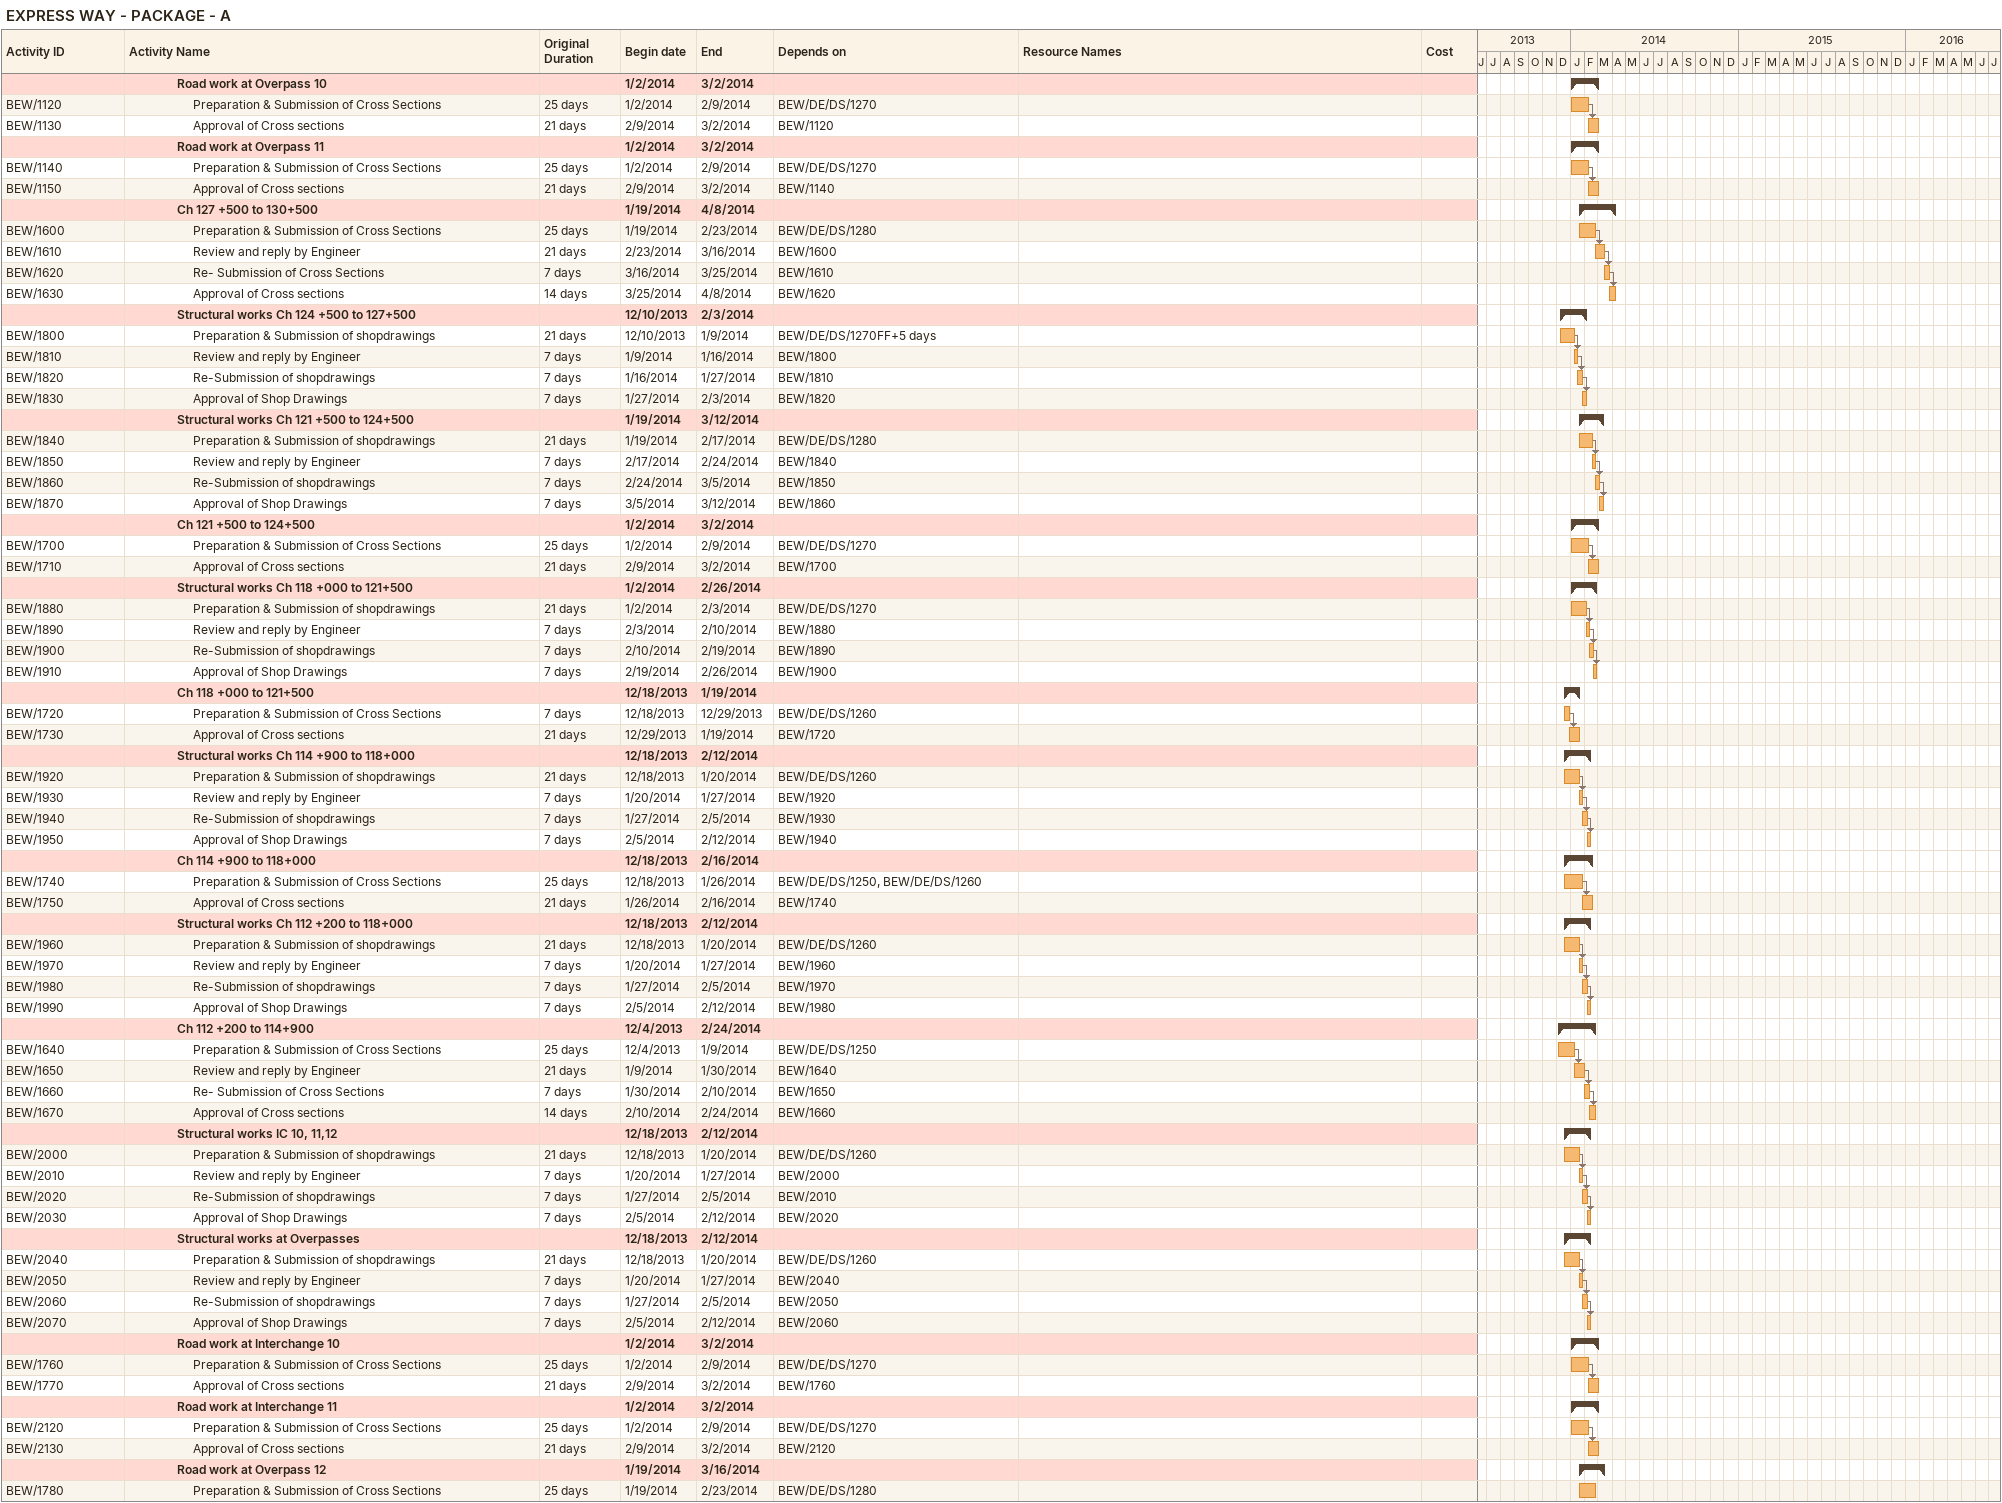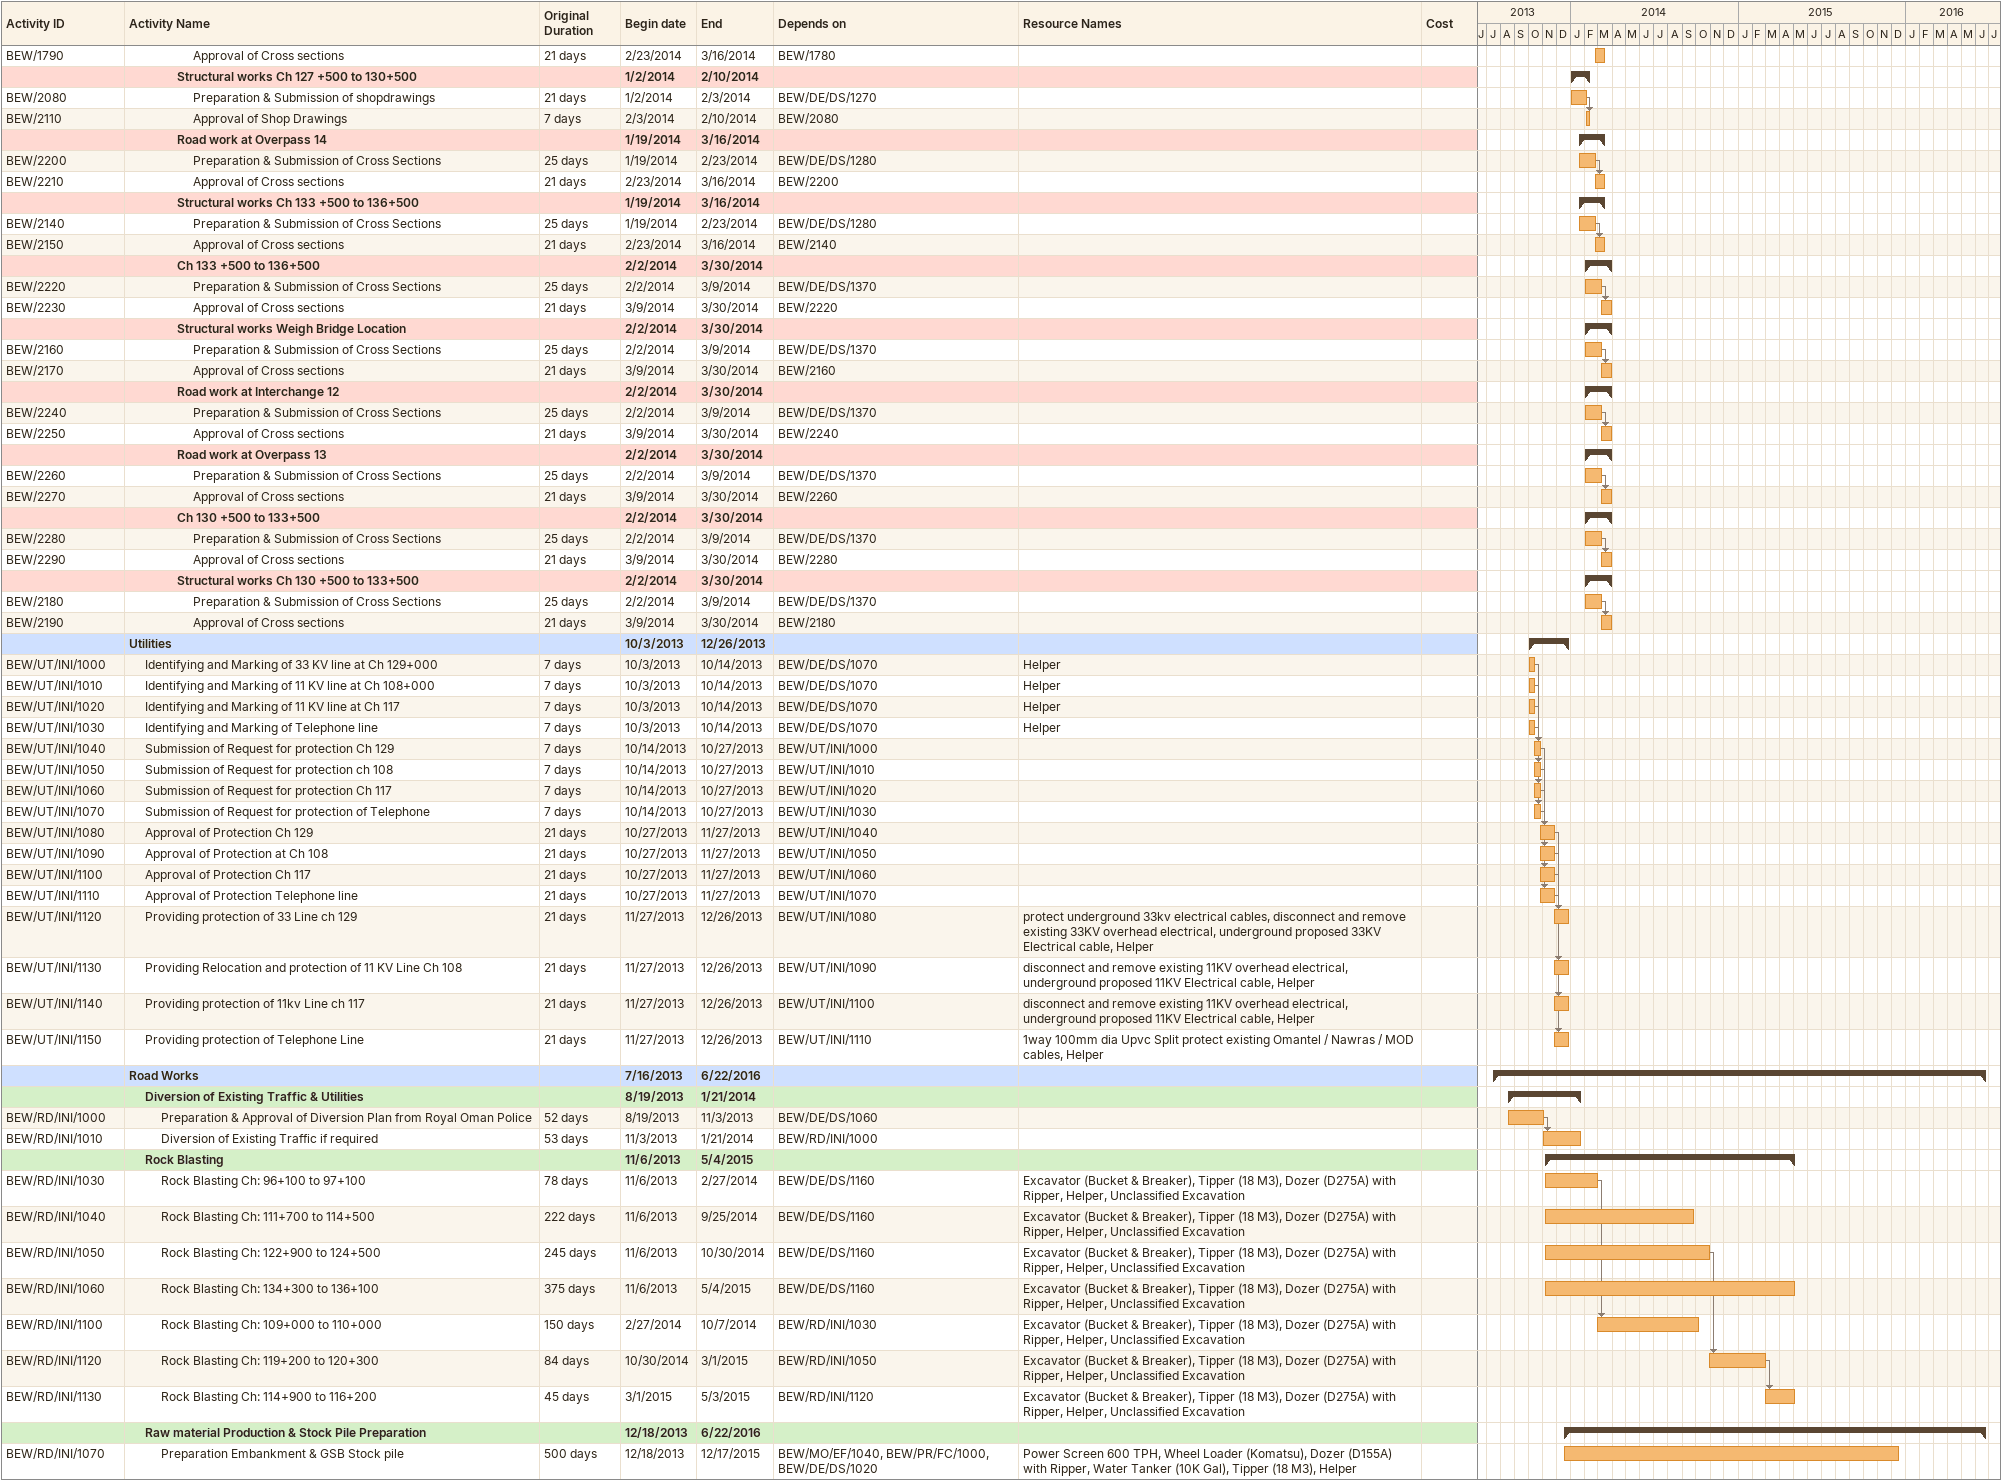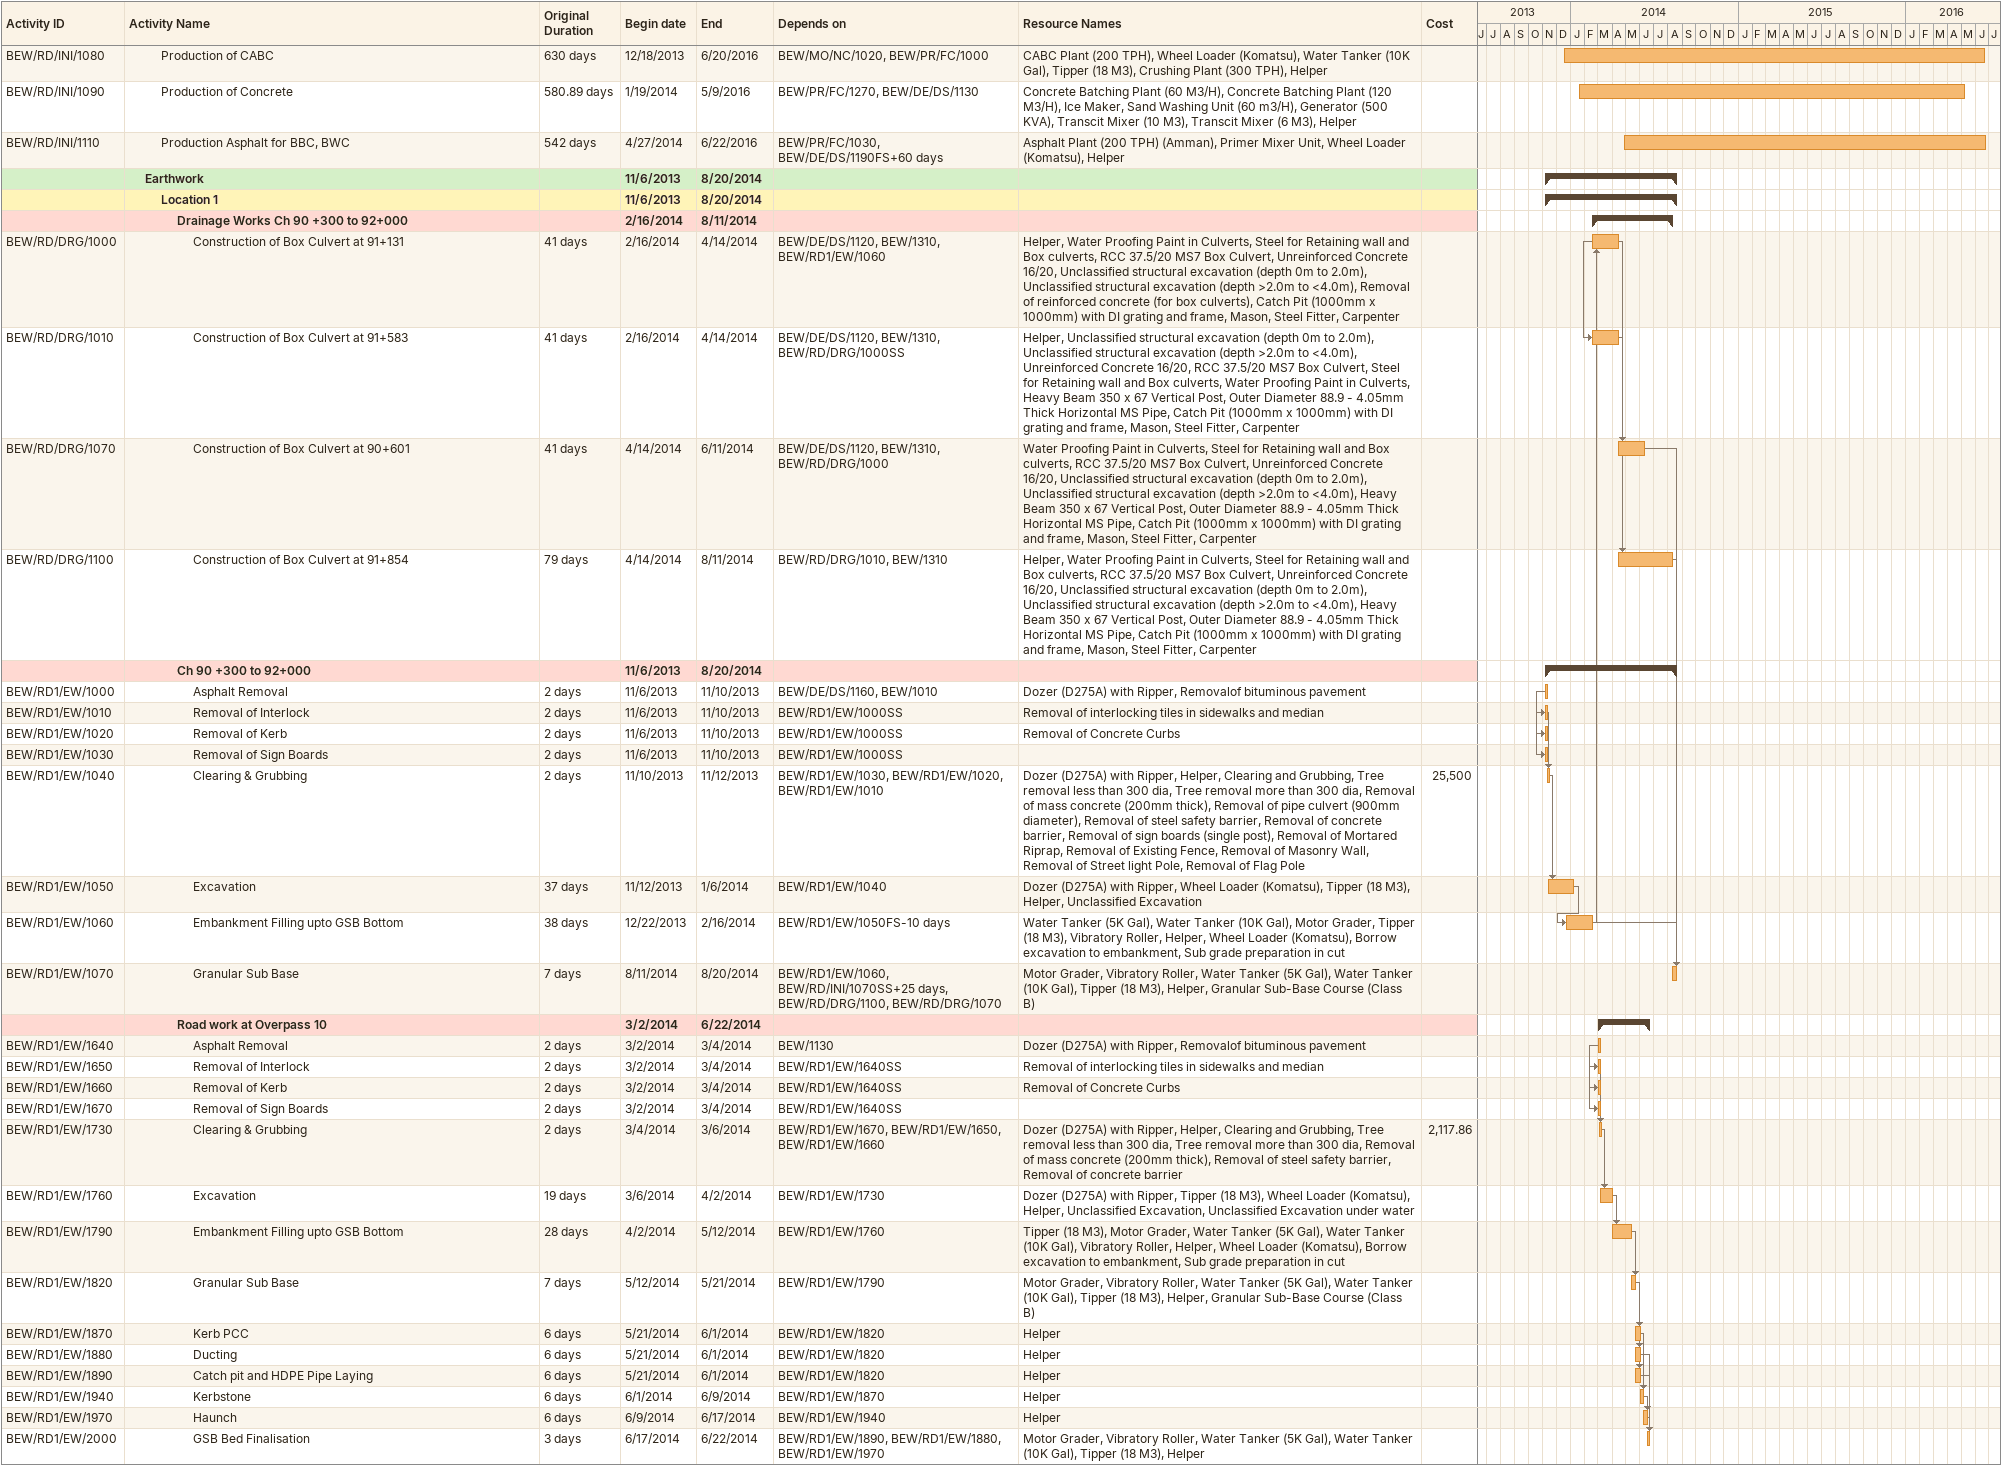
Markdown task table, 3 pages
EXPRESS WAY - PACKAGE - A

| ID | Level | Task | Original duration | Start | Finish | Predecessors | Resources | Cost |
|---|---|---|---|---|---|---|---|---|
|  | 4 | **Road work at Overpass 10** |  | 2014-01-02 | 2014-03-02 |  |  |  |
| BEW/1120 | 5 | Preparation & Submission of Cross Sections | 25d | 2014-01-02 | 2014-02-09 | BEW/DE/DS/1270 |  |  |
| BEW/1130 | 5 | Approval of Cross sections | 21d | 2014-02-09 | 2014-03-02 | BEW/1120 |  |  |
|  | 4 | **Road work at Overpass 11** |  | 2014-01-02 | 2014-03-02 |  |  |  |
| BEW/1140 | 5 | Preparation & Submission of Cross Sections | 25d | 2014-01-02 | 2014-02-09 | BEW/DE/DS/1270 |  |  |
| BEW/1150 | 5 | Approval of Cross sections | 21d | 2014-02-09 | 2014-03-02 | BEW/1140 |  |  |
|  | 4 | **Ch 127 +500 to 130+500** |  | 2014-01-19 | 2014-04-08 |  |  |  |
| BEW/1600 | 5 | Preparation & Submission of Cross Sections | 25d | 2014-01-19 | 2014-02-23 | BEW/DE/DS/1280 |  |  |
| BEW/1610 | 5 | Review and reply by Engineer | 21d | 2014-02-23 | 2014-03-16 | BEW/1600 |  |  |
| BEW/1620 | 5 | Re- Submission of Cross Sections | 7d | 2014-03-16 | 2014-03-25 | BEW/1610 |  |  |
| BEW/1630 | 5 | Approval of Cross sections | 14d | 2014-03-25 | 2014-04-08 | BEW/1620 |  |  |
|  | 4 | **Structural works Ch 124 +500 to 127+500** |  | 2013-12-10 | 2014-02-03 |  |  |  |
| BEW/1800 | 5 | Preparation & Submission of shopdrawings | 21d | 2013-12-10 | 2014-01-09 | BEW/DE/DS/1270FF+5d |  |  |
| BEW/1810 | 5 | Review and reply by Engineer | 7d | 2014-01-09 | 2014-01-16 | BEW/1800 |  |  |
| BEW/1820 | 5 | Re-Submission of shopdrawings | 7d | 2014-01-16 | 2014-01-27 | BEW/1810 |  |  |
| BEW/1830 | 5 | Approval of Shop Drawings | 7d | 2014-01-27 | 2014-02-03 | BEW/1820 |  |  |
|  | 4 | **Structural works Ch 121 +500 to 124+500** |  | 2014-01-19 | 2014-03-12 |  |  |  |
| BEW/1840 | 5 | Preparation & Submission of shopdrawings | 21d | 2014-01-19 | 2014-02-17 | BEW/DE/DS/1280 |  |  |
| BEW/1850 | 5 | Review and reply by Engineer | 7d | 2014-02-17 | 2014-02-24 | BEW/1840 |  |  |
| BEW/1860 | 5 | Re-Submission of shopdrawings | 7d | 2014-02-24 | 2014-03-05 | BEW/1850 |  |  |
| BEW/1870 | 5 | Approval of Shop Drawings | 7d | 2014-03-05 | 2014-03-12 | BEW/1860 |  |  |
|  | 4 | **Ch 121 +500 to 124+500** |  | 2014-01-02 | 2014-03-02 |  |  |  |
| BEW/1700 | 5 | Preparation & Submission of Cross Sections | 25d | 2014-01-02 | 2014-02-09 | BEW/DE/DS/1270 |  |  |
| BEW/1710 | 5 | Approval of Cross sections | 21d | 2014-02-09 | 2014-03-02 | BEW/1700 |  |  |
|  | 4 | **Structural works Ch 118 +000 to 121+500** |  | 2014-01-02 | 2014-02-26 |  |  |  |
| BEW/1880 | 5 | Preparation & Submission of shopdrawings | 21d | 2014-01-02 | 2014-02-03 | BEW/DE/DS/1270 |  |  |
| BEW/1890 | 5 | Review and reply by Engineer | 7d | 2014-02-03 | 2014-02-10 | BEW/1880 |  |  |
| BEW/1900 | 5 | Re-Submission of shopdrawings | 7d | 2014-02-10 | 2014-02-19 | BEW/1890 |  |  |
| BEW/1910 | 5 | Approval of Shop Drawings | 7d | 2014-02-19 | 2014-02-26 | BEW/1900 |  |  |
|  | 4 | **Ch 118 +000 to 121+500** |  | 2013-12-18 | 2014-01-19 |  |  |  |
| BEW/1720 | 5 | Preparation & Submission of Cross Sections | 7d | 2013-12-18 | 2013-12-29 | BEW/DE/DS/1260 |  |  |
| BEW/1730 | 5 | Approval of Cross sections | 21d | 2013-12-29 | 2014-01-19 | BEW/1720 |  |  |
|  | 4 | **Structural works Ch 114 +900 to 118+000** |  | 2013-12-18 | 2014-02-12 |  |  |  |
| BEW/1920 | 5 | Preparation & Submission of shopdrawings | 21d | 2013-12-18 | 2014-01-20 | BEW/DE/DS/1260 |  |  |
| BEW/1930 | 5 | Review and reply by Engineer | 7d | 2014-01-20 | 2014-01-27 | BEW/1920 |  |  |
| BEW/1940 | 5 | Re-Submission of shopdrawings | 7d | 2014-01-27 | 2014-02-05 | BEW/1930 |  |  |
| BEW/1950 | 5 | Approval of Shop Drawings | 7d | 2014-02-05 | 2014-02-12 | BEW/1940 |  |  |
|  | 4 | **Ch 114 +900 to 118+000** |  | 2013-12-18 | 2014-02-16 |  |  |  |
| BEW/1740 | 5 | Preparation & Submission of Cross Sections | 25d | 2013-12-18 | 2014-01-26 | BEW/DE/DS/1250, BEW/DE/DS/1260 |  |  |
| BEW/1750 | 5 | Approval of Cross sections | 21d | 2014-01-26 | 2014-02-16 | BEW/1740 |  |  |
|  | 4 | **Structural works Ch 112 +200 to 118+000** |  | 2013-12-18 | 2014-02-12 |  |  |  |
| BEW/1960 | 5 | Preparation & Submission of shopdrawings | 21d | 2013-12-18 | 2014-01-20 | BEW/DE/DS/1260 |  |  |
| BEW/1970 | 5 | Review and reply by Engineer | 7d | 2014-01-20 | 2014-01-27 | BEW/1960 |  |  |
| BEW/1980 | 5 | Re-Submission of shopdrawings | 7d | 2014-01-27 | 2014-02-05 | BEW/1970 |  |  |
| BEW/1990 | 5 | Approval of Shop Drawings | 7d | 2014-02-05 | 2014-02-12 | BEW/1980 |  |  |
|  | 4 | **Ch 112 +200 to 114+900** |  | 2013-12-04 | 2014-02-24 |  |  |  |
| BEW/1640 | 5 | Preparation & Submission of Cross Sections | 25d | 2013-12-04 | 2014-01-09 | BEW/DE/DS/1250 |  |  |
| BEW/1650 | 5 | Review and reply by Engineer | 21d | 2014-01-09 | 2014-01-30 | BEW/1640 |  |  |
| BEW/1660 | 5 | Re- Submission of Cross Sections | 7d | 2014-01-30 | 2014-02-10 | BEW/1650 |  |  |
| BEW/1670 | 5 | Approval of Cross sections | 14d | 2014-02-10 | 2014-02-24 | BEW/1660 |  |  |
|  | 4 | **Structural works IC 10, 11,12** |  | 2013-12-18 | 2014-02-12 |  |  |  |
| BEW/2000 | 5 | Preparation & Submission of shopdrawings | 21d | 2013-12-18 | 2014-01-20 | BEW/DE/DS/1260 |  |  |
| BEW/2010 | 5 | Review and reply by Engineer | 7d | 2014-01-20 | 2014-01-27 | BEW/2000 |  |  |
| BEW/2020 | 5 | Re-Submission of shopdrawings | 7d | 2014-01-27 | 2014-02-05 | BEW/2010 |  |  |
| BEW/2030 | 5 | Approval of Shop Drawings | 7d | 2014-02-05 | 2014-02-12 | BEW/2020 |  |  |
|  | 4 | **Structural works at Overpasses** |  | 2013-12-18 | 2014-02-12 |  |  |  |
| BEW/2040 | 5 | Preparation & Submission of shopdrawings | 21d | 2013-12-18 | 2014-01-20 | BEW/DE/DS/1260 |  |  |
| BEW/2050 | 5 | Review and reply by Engineer | 7d | 2014-01-20 | 2014-01-27 | BEW/2040 |  |  |
| BEW/2060 | 5 | Re-Submission of shopdrawings | 7d | 2014-01-27 | 2014-02-05 | BEW/2050 |  |  |
| BEW/2070 | 5 | Approval of Shop Drawings | 7d | 2014-02-05 | 2014-02-12 | BEW/2060 |  |  |
|  | 4 | **Road work at Interchange 10** |  | 2014-01-02 | 2014-03-02 |  |  |  |
| BEW/1760 | 5 | Preparation & Submission of Cross Sections | 25d | 2014-01-02 | 2014-02-09 | BEW/DE/DS/1270 |  |  |
| BEW/1770 | 5 | Approval of Cross sections | 21d | 2014-02-09 | 2014-03-02 | BEW/1760 |  |  |
|  | 4 | **Road work at Interchange 11** |  | 2014-01-02 | 2014-03-02 |  |  |  |
| BEW/2120 | 5 | Preparation & Submission of Cross Sections | 25d | 2014-01-02 | 2014-02-09 | BEW/DE/DS/1270 |  |  |
| BEW/2130 | 5 | Approval of Cross sections | 21d | 2014-02-09 | 2014-03-02 | BEW/2120 |  |  |
|  | 4 | **Road work at Overpass 12** |  | 2014-01-19 | 2014-03-16 |  |  |  |
| BEW/1780 | 5 | Preparation & Submission of Cross Sections | 25d | 2014-01-19 | 2014-02-23 | BEW/DE/DS/1280 |  |  |
| BEW/1790 | 5 | Approval of Cross sections | 21d | 2014-02-23 | 2014-03-16 | BEW/1780 |  |  |
|  | 4 | **Structural works Ch 127 +500 to 130+500** |  | 2014-01-02 | 2014-02-10 |  |  |  |
| BEW/2080 | 5 | Preparation & Submission of shopdrawings | 21d | 2014-01-02 | 2014-02-03 | BEW/DE/DS/1270 |  |  |
| BEW/2110 | 5 | Approval of Shop Drawings | 7d | 2014-02-03 | 2014-02-10 | BEW/2080 |  |  |
|  | 4 | **Road work at Overpass 14** |  | 2014-01-19 | 2014-03-16 |  |  |  |
| BEW/2200 | 5 | Preparation & Submission of Cross Sections | 25d | 2014-01-19 | 2014-02-23 | BEW/DE/DS/1280 |  |  |
| BEW/2210 | 5 | Approval of Cross sections | 21d | 2014-02-23 | 2014-03-16 | BEW/2200 |  |  |
|  | 4 | **Structural works Ch 133 +500 to 136+500** |  | 2014-01-19 | 2014-03-16 |  |  |  |
| BEW/2140 | 5 | Preparation & Submission of Cross Sections | 25d | 2014-01-19 | 2014-02-23 | BEW/DE/DS/1280 |  |  |
| BEW/2150 | 5 | Approval of Cross sections | 21d | 2014-02-23 | 2014-03-16 | BEW/2140 |  |  |
|  | 4 | **Ch 133 +500 to 136+500** |  | 2014-02-02 | 2014-03-30 |  |  |  |
| BEW/2220 | 5 | Preparation & Submission of Cross Sections | 25d | 2014-02-02 | 2014-03-09 | BEW/DE/DS/1370 |  |  |
| BEW/2230 | 5 | Approval of Cross sections | 21d | 2014-03-09 | 2014-03-30 | BEW/2220 |  |  |
|  | 4 | **Structural works Weigh Bridge Location** |  | 2014-02-02 | 2014-03-30 |  |  |  |
| BEW/2160 | 5 | Preparation & Submission of Cross Sections | 25d | 2014-02-02 | 2014-03-09 | BEW/DE/DS/1370 |  |  |
| BEW/2170 | 5 | Approval of Cross sections | 21d | 2014-03-09 | 2014-03-30 | BEW/2160 |  |  |
|  | 4 | **Road work at Interchange 12** |  | 2014-02-02 | 2014-03-30 |  |  |  |
| BEW/2240 | 5 | Preparation & Submission of Cross Sections | 25d | 2014-02-02 | 2014-03-09 | BEW/DE/DS/1370 |  |  |
| BEW/2250 | 5 | Approval of Cross sections | 21d | 2014-03-09 | 2014-03-30 | BEW/2240 |  |  |
|  | 4 | **Road work at Overpass 13** |  | 2014-02-02 | 2014-03-30 |  |  |  |
| BEW/2260 | 5 | Preparation & Submission of Cross Sections | 25d | 2014-02-02 | 2014-03-09 | BEW/DE/DS/1370 |  |  |
| BEW/2270 | 5 | Approval of Cross sections | 21d | 2014-03-09 | 2014-03-30 | BEW/2260 |  |  |
|  | 4 | **Ch 130 +500 to 133+500** |  | 2014-02-02 | 2014-03-30 |  |  |  |
| BEW/2280 | 5 | Preparation & Submission of Cross Sections | 25d | 2014-02-02 | 2014-03-09 | BEW/DE/DS/1370 |  |  |
| BEW/2290 | 5 | Approval of Cross sections | 21d | 2014-03-09 | 2014-03-30 | BEW/2280 |  |  |
|  | 4 | **Structural works Ch 130 +500 to 133+500** |  | 2014-02-02 | 2014-03-30 |  |  |  |
| BEW/2180 | 5 | Preparation & Submission of Cross Sections | 25d | 2014-02-02 | 2014-03-09 | BEW/DE/DS/1370 |  |  |
| BEW/2190 | 5 | Approval of Cross sections | 21d | 2014-03-09 | 2014-03-30 | BEW/2180 |  |  |
|  | 1 | **Utilities** |  | 2013-10-03 | 2013-12-26 |  |  |  |
| BEW/UT/INI/1000 | 2 | Identifying and Marking of 33 KV line at Ch 129+000 | 7d | 2013-10-03 | 2013-10-14 | BEW/DE/DS/1070 | Helper |  |
| BEW/UT/INI/1010 | 2 | Identifying and Marking of 11 KV line at Ch 108+000 | 7d | 2013-10-03 | 2013-10-14 | BEW/DE/DS/1070 | Helper |  |
| BEW/UT/INI/1020 | 2 | Identifying and Marking of 11 KV line at Ch 117 | 7d | 2013-10-03 | 2013-10-14 | BEW/DE/DS/1070 | Helper |  |
| BEW/UT/INI/1030 | 2 | Identifying and Marking of Telephone line | 7d | 2013-10-03 | 2013-10-14 | BEW/DE/DS/1070 | Helper |  |
| BEW/UT/INI/1040 | 2 | Submission of Request for protection Ch 129 | 7d | 2013-10-14 | 2013-10-27 | BEW/UT/INI/1000 |  |  |
| BEW/UT/INI/1050 | 2 | Submission of Request for protection ch 108 | 7d | 2013-10-14 | 2013-10-27 | BEW/UT/INI/1010 |  |  |
| BEW/UT/INI/1060 | 2 | Submission of Request for protection Ch 117 | 7d | 2013-10-14 | 2013-10-27 | BEW/UT/INI/1020 |  |  |
| BEW/UT/INI/1070 | 2 | Submission of Request for protection of Telephone | 7d | 2013-10-14 | 2013-10-27 | BEW/UT/INI/1030 |  |  |
| BEW/UT/INI/1080 | 2 | Approval of Protection Ch 129 | 21d | 2013-10-27 | 2013-11-27 | BEW/UT/INI/1040 |  |  |
| BEW/UT/INI/1090 | 2 | Approval of Protection at Ch 108 | 21d | 2013-10-27 | 2013-11-27 | BEW/UT/INI/1050 |  |  |
| BEW/UT/INI/1100 | 2 | Approval of Protection Ch 117 | 21d | 2013-10-27 | 2013-11-27 | BEW/UT/INI/1060 |  |  |
| BEW/UT/INI/1110 | 2 | Approval of Protection Telephone line | 21d | 2013-10-27 | 2013-11-27 | BEW/UT/INI/1070 |  |  |
| BEW/UT/INI/1120 | 2 | Providing protection of 33 Line ch 129 | 21d | 2013-11-27 | 2013-12-26 | BEW/UT/INI/1080 | protect underground 33kv electrical cables, disconnect and remove existing 33KV overhead electrical, underground proposed 33KV Electrical cable, Helper |  |
| BEW/UT/INI/1130 | 2 | Providing Relocation and protection of 11 KV Line Ch 108 | 21d | 2013-11-27 | 2013-12-26 | BEW/UT/INI/1090 | disconnect and remove existing 11KV overhead electrical, underground proposed 11KV Electrical cable, Helper |  |
| BEW/UT/INI/1140 | 2 | Providing protection of 11kv Line ch 117 | 21d | 2013-11-27 | 2013-12-26 | BEW/UT/INI/1100 | disconnect and remove existing 11KV overhead electrical, underground proposed 11KV Electrical cable, Helper |  |
| BEW/UT/INI/1150 | 2 | Providing protection of Telephone Line | 21d | 2013-11-27 | 2013-12-26 | BEW/UT/INI/1110 | 1way 100mm dia Upvc Split protect existing Omantel / Nawras / MOD cables, Helper |  |
|  | 1 | **Road Works** |  | 2013-07-16 | 2016-06-22 |  |  |  |
|  | 2 | **Diversion of Existing Traffic & Utilities** |  | 2013-08-19 | 2014-01-21 |  |  |  |
| BEW/RD/INI/1000 | 3 | Preparation & Approval of Diversion Plan from Royal Oman Police | 52d | 2013-08-19 | 2013-11-03 | BEW/DE/DS/1060 |  |  |
| BEW/RD/INI/1010 | 3 | Diversion of Existing Traffic if required | 53d | 2013-11-03 | 2014-01-21 | BEW/RD/INI/1000 |  |  |
|  | 2 | **Rock Blasting** |  | 2013-11-06 | 2015-05-04 |  |  |  |
| BEW/RD/INI/1030 | 3 | Rock Blasting Ch: 96+100 to 97+100 | 78d | 2013-11-06 | 2014-02-27 | BEW/DE/DS/1160 | Excavator (Bucket & Breaker), Tipper (18 M3), Dozer (D275A) with Ripper, Helper, Unclassified Excavation |  |
| BEW/RD/INI/1040 | 3 | Rock Blasting Ch: 111+700 to 114+500 | 222d | 2013-11-06 | 2014-09-25 | BEW/DE/DS/1160 | Excavator (Bucket & Breaker), Tipper (18 M3), Dozer (D275A) with Ripper, Helper, Unclassified Excavation |  |
| BEW/RD/INI/1050 | 3 | Rock Blasting Ch: 122+900 to 124+500 | 245d | 2013-11-06 | 2014-10-30 | BEW/DE/DS/1160 | Excavator (Bucket & Breaker), Tipper (18 M3), Dozer (D275A) with Ripper, Helper, Unclassified Excavation |  |
| BEW/RD/INI/1060 | 3 | Rock Blasting Ch: 134+300 to 136+100 | 375d | 2013-11-06 | 2015-05-04 | BEW/DE/DS/1160 | Excavator (Bucket & Breaker), Tipper (18 M3), Dozer (D275A) with Ripper, Helper, Unclassified Excavation |  |
| BEW/RD/INI/1100 | 3 | Rock Blasting Ch: 109+000 to 110+000 | 150d | 2014-02-27 | 2014-10-07 | BEW/RD/INI/1030 | Excavator (Bucket & Breaker), Tipper (18 M3), Dozer (D275A) with Ripper, Helper, Unclassified Excavation |  |
| BEW/RD/INI/1120 | 3 | Rock Blasting Ch: 119+200 to 120+300 | 84d | 2014-10-30 | 2015-03-01 | BEW/RD/INI/1050 | Excavator (Bucket & Breaker), Tipper (18 M3), Dozer (D275A) with Ripper, Helper, Unclassified Excavation |  |
| BEW/RD/INI/1130 | 3 | Rock Blasting Ch: 114+900 to 116+200 | 45d | 2015-03-01 | 2015-05-03 | BEW/RD/INI/1120 | Excavator (Bucket & Breaker), Tipper (18 M3), Dozer (D275A) with Ripper, Helper, Unclassified Excavation |  |
|  | 2 | **Raw material Production & Stock Pile Preparation** |  | 2013-12-18 | 2016-06-22 |  |  |  |
| BEW/RD/INI/1070 | 3 | Preparation Embankment & GSB Stock pile | 500d | 2013-12-18 | 2015-12-17 | BEW/MO/EF/1040, BEW/PR/FC/1000, BEW/DE/DS/1020 | Power Screen 600 TPH, Wheel Loader (Komatsu), Dozer (D155A) with Ripper, Water Tanker (10K Gal), Tipper (18 M3), Helper |  |
| BEW/RD/INI/1080 | 3 | Production of CABC | 630d | 2013-12-18 | 2016-06-20 | BEW/MO/NC/1020, BEW/PR/FC/1000 | CABC Plant (200 TPH), Wheel Loader (Komatsu), Water Tanker (10K Gal), Tipper (18 M3), Crushing Plant (300 TPH), Helper |  |
| BEW/RD/INI/1090 | 3 | Production of Concrete | 580.89d | 2014-01-19 | 2016-05-09 | BEW/PR/FC/1270, BEW/DE/DS/1130 | Concrete Batching Plant (60 M3/H), Concrete Batching Plant (120 M3/H), Ice Maker, Sand Washing Unit (60 m3/H), Generator (500 KVA), Transcit Mixer (10 M3), Transcit Mixer (6 M3), Helper |  |
| BEW/RD/INI/1110 | 3 | Production Asphalt for BBC, BWC | 542d | 2014-04-27 | 2016-06-22 | BEW/PR/FC/1030, BEW/DE/DS/1190FS+60d | Asphalt Plant (200 TPH) (Amman), Primer Mixer Unit, Wheel Loader (Komatsu), Helper |  |
|  | 2 | **Earthwork** |  | 2013-11-06 | 2014-08-20 |  |  |  |
|  | 3 | **Location 1** |  | 2013-11-06 | 2014-08-20 |  |  |  |
|  | 4 | **Drainage Works Ch 90 +300 to 92+000** |  | 2014-02-16 | 2014-08-11 |  |  |  |
| BEW/RD/DRG/1000 | 5 | Construction of Box Culvert at 91+131 | 41d | 2014-02-16 | 2014-04-14 | BEW/DE/DS/1120, BEW/1310, BEW/RD1/EW/1060 | Helper, Water Proofing Paint in Culverts, Steel for Retaining wall and Box culverts, RCC 37.5/20 MS7 Box Culvert, Unreinforced Concrete 16/20, Unclassified structural excavation (depth 0m to 2.0m), Unclassified structural excavation (depth >2.0m to <4.0m), Removal of reinforced concrete (for box culverts), Catch Pit (1000mm x 1000mm) with DI grating and frame, Mason, Steel Fitter, Carpenter |  |
| BEW/RD/DRG/1010 | 5 | Construction of Box Culvert at 91+583 | 41d | 2014-02-16 | 2014-04-14 | BEW/DE/DS/1120, BEW/1310, BEW/RD/DRG/1000SS | Helper, Unclassified structural excavation (depth 0m to 2.0m), Unclassified structural excavation (depth >2.0m to <4.0m), Unreinforced Concrete 16/20, RCC 37.5/20 MS7 Box Culvert, Steel for Retaining wall and Box culverts, Water Proofing Paint in Culverts, Heavy Beam 350 x 67 Vertical Post, Outer Diameter 88.9 - 4.05mm Thick Horizontal MS Pipe, Catch Pit (1000mm x 1000mm) with DI grating and frame, Mason, Steel Fitter, Carpenter |  |
| BEW/RD/DRG/1070 | 5 | Construction of Box Culvert at 90+601 | 41d | 2014-04-14 | 2014-06-11 | BEW/DE/DS/1120, BEW/1310, BEW/RD/DRG/1000 | Water Proofing Paint in Culverts, Steel for Retaining wall and Box culverts, RCC 37.5/20 MS7 Box Culvert, Unreinforced Concrete 16/20, Unclassified structural excavation (depth 0m to 2.0m), Unclassified structural excavation (depth >2.0m to <4.0m), Heavy Beam 350 x 67 Vertical Post, Outer Diameter 88.9 - 4.05mm Thick Horizontal MS Pipe, Catch Pit (1000mm x 1000mm) with DI grating and frame, Mason, Steel Fitter, Carpenter |  |
| BEW/RD/DRG/1100 | 5 | Construction of Box Culvert at 91+854 | 79d | 2014-04-14 | 2014-08-11 | BEW/RD/DRG/1010, BEW/1310 | Helper, Water Proofing Paint in Culverts, Steel for Retaining wall and Box culverts, RCC 37.5/20 MS7 Box Culvert, Unreinforced Concrete 16/20, Unclassified structural excavation (depth 0m to 2.0m), Unclassified structural excavation (depth >2.0m to <4.0m), Heavy Beam 350 x 67 Vertical Post, Outer Diameter 88.9 - 4.05mm Thick Horizontal MS Pipe, Catch Pit (1000mm x 1000mm) with DI grating and frame, Mason, Steel Fitter, Carpenter |  |
|  | 4 | **Ch 90 +300 to 92+000** |  | 2013-11-06 | 2014-08-20 |  |  |  |
| BEW/RD1/EW/1000 | 5 | Asphalt Removal | 2d | 2013-11-06 | 2013-11-10 | BEW/DE/DS/1160, BEW/1010 | Dozer (D275A) with Ripper, Removalof bituminous pavement |  |
| BEW/RD1/EW/1010 | 5 | Removal of Interlock | 2d | 2013-11-06 | 2013-11-10 | BEW/RD1/EW/1000SS | Removal of interlocking tiles in sidewalks and median |  |
| BEW/RD1/EW/1020 | 5 | Removal of Kerb | 2d | 2013-11-06 | 2013-11-10 | BEW/RD1/EW/1000SS | Removal of Concrete Curbs |  |
| BEW/RD1/EW/1030 | 5 | Removal of Sign Boards | 2d | 2013-11-06 | 2013-11-10 | BEW/RD1/EW/1000SS |  |  |
| BEW/RD1/EW/1040 | 5 | Clearing & Grubbing | 2d | 2013-11-10 | 2013-11-12 | BEW/RD1/EW/1030, BEW/RD1/EW/1020, BEW/RD1/EW/1010 | Dozer (D275A) with Ripper, Helper, Clearing and Grubbing, Tree removal less than 300 dia, Tree removal more than 300 dia, Removal of mass concrete (200mm thick), Removal of pipe culvert (900mm diameter), Removal of steel safety barrier, Removal of concrete barrier, Removal of sign boards (single post), Removal of Mortared Riprap, Removal of Existing Fence, Removal of Masonry Wall, Removal of Street light Pole, Removal of Flag Pole | 25500 |
| BEW/RD1/EW/1050 | 5 | Excavation | 37d | 2013-11-12 | 2014-01-06 | BEW/RD1/EW/1040 | Dozer (D275A) with Ripper, Wheel Loader (Komatsu), Tipper (18 M3), Helper, Unclassified Excavation |  |
| BEW/RD1/EW/1060 | 5 | Embankment Filling upto GSB Bottom | 38d | 2013-12-22 | 2014-02-16 | BEW/RD1/EW/1050FS-10d | Water Tanker (5K Gal), Water Tanker (10K Gal), Motor Grader, Tipper (18 M3), Vibratory Roller, Helper, Wheel Loader (Komatsu), Borrow excavation to embankment, Sub grade preparation in cut |  |
| BEW/RD1/EW/1070 | 5 | Granular Sub Base | 7d | 2014-08-11 | 2014-08-20 | BEW/RD1/EW/1060, BEW/RD/INI/1070SS+25d, BEW/RD/DRG/1100, BEW/RD/DRG/1070 | Motor Grader, Vibratory Roller, Water Tanker (5K Gal), Water Tanker (10K Gal), Tipper (18 M3), Helper, Granular Sub-Base Course (Class B) |  |
|  | 4 | **Road work at Overpass 10** |  | 2014-03-02 | 2014-06-22 |  |  |  |
| BEW/RD1/EW/1640 | 5 | Asphalt Removal | 2d | 2014-03-02 | 2014-03-04 | BEW/1130 | Dozer (D275A) with Ripper, Removalof bituminous pavement |  |
| BEW/RD1/EW/1650 | 5 | Removal of Interlock | 2d | 2014-03-02 | 2014-03-04 | BEW/RD1/EW/1640SS | Removal of interlocking tiles in sidewalks and median |  |
| BEW/RD1/EW/1660 | 5 | Removal of Kerb | 2d | 2014-03-02 | 2014-03-04 | BEW/RD1/EW/1640SS | Removal of Concrete Curbs |  |
| BEW/RD1/EW/1670 | 5 | Removal of Sign Boards | 2d | 2014-03-02 | 2014-03-04 | BEW/RD1/EW/1640SS |  |  |
| BEW/RD1/EW/1730 | 5 | Clearing & Grubbing | 2d | 2014-03-04 | 2014-03-06 | BEW/RD1/EW/1670, BEW/RD1/EW/1650, BEW/RD1/EW/1660 | Dozer (D275A) with Ripper, Helper, Clearing and Grubbing, Tree removal less than 300 dia, Tree removal more than 300 dia, Removal of mass concrete (200mm thick), Removal of steel safety barrier, Removal of concrete barrier | 2117.86 |
| BEW/RD1/EW/1760 | 5 | Excavation | 19d | 2014-03-06 | 2014-04-02 | BEW/RD1/EW/1730 | Dozer (D275A) with Ripper, Tipper (18 M3), Wheel Loader (Komatsu), Helper, Unclassified Excavation, Unclassified Excavation under water |  |
| BEW/RD1/EW/1790 | 5 | Embankment Filling upto GSB Bottom | 28d | 2014-04-02 | 2014-05-12 | BEW/RD1/EW/1760 | Tipper (18 M3), Motor Grader, Water Tanker (5K Gal), Water Tanker (10K Gal), Vibratory Roller, Helper, Wheel Loader (Komatsu), Borrow excavation to embankment, Sub grade preparation in cut |  |
| BEW/RD1/EW/1820 | 5 | Granular Sub Base | 7d | 2014-05-12 | 2014-05-21 | BEW/RD1/EW/1790 | Motor Grader, Vibratory Roller, Water Tanker (5K Gal), Water Tanker (10K Gal), Tipper (18 M3), Helper, Granular Sub-Base Course (Class B) |  |
| BEW/RD1/EW/1870 | 5 | Kerb PCC | 6d | 2014-05-21 | 2014-06-01 | BEW/RD1/EW/1820 | Helper |  |
| BEW/RD1/EW/1880 | 5 | Ducting | 6d | 2014-05-21 | 2014-06-01 | BEW/RD1/EW/1820 | Helper |  |
| BEW/RD1/EW/1890 | 5 | Catch pit and HDPE Pipe Laying | 6d | 2014-05-21 | 2014-06-01 | BEW/RD1/EW/1820 | Helper |  |
| BEW/RD1/EW/1940 | 5 | Kerbstone | 6d | 2014-06-01 | 2014-06-09 | BEW/RD1/EW/1870 | Helper |  |
| BEW/RD1/EW/1970 | 5 | Haunch | 6d | 2014-06-09 | 2014-06-17 | BEW/RD1/EW/1940 | Helper |  |
| BEW/RD1/EW/2000 | 5 | GSB Bed Finalisation | 3d | 2014-06-17 | 2014-06-22 | BEW/RD1/EW/1890, BEW/RD1/EW/1880, BEW/RD1/EW/1970 | Motor Grader, Vibratory Roller, Water Tanker (5K Gal), Water Tanker (10K Gal), Tipper (18 M3), Helper |  |
